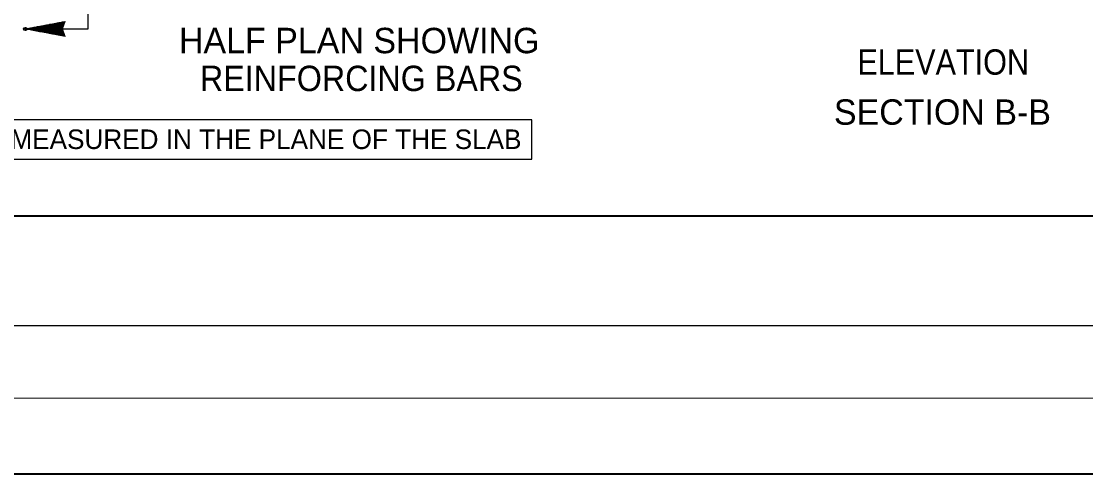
# Model space of a CAD drawing. Extents: x 927 to 1297, y 217 to 506.
# Drawn here: x 1001.6 to 1074.5, y 217.5 to 248.5 of the extents above; entities that cross this region are included whole.
import ezdxf
from ezdxf.enums import TextEntityAlignment as Align

# ---------------------------------------------------------------- set-up
doc = ezdxf.new("R2010")
doc.units = 0
doc.header["$LTSCALE"] = 0.43
doc.header["$PDMODE"] = 32
doc.header["$PDSIZE"] = 0.215
doc.layers.add('1', color=7, linetype='Continuous', lineweight=25)

msp = doc.modelspace()

# ---------------------------------------------------------------- linework, layer by layer
at = {"layer": '1'}
for p, q in [((1006.1622, 247.9776), (1006.1622, 252.0759)), ((1002.2513, 247.9776), (1006.1622, 247.9776)), ((946.7494, 227.6599), (1291.7349, 227.6599))]:
    msp.add_line(p, q, dxfattribs=at)
at = {"layer": '1', "lineweight": 13}
for p, q in [((1004.4077, 248.0177), (1002.0237, 248.0177)), ((1002.0237, 247.9374), (1002.0237, 248.0177)), ((1002.0505, 247.9374), (1002.0505, 248.0177)), ((1002.0638, 247.9374), (1002.0638, 248.0177)), ((1002.0907, 247.924), (1002.0907, 248.0312)), ((1002.1041, 247.924), (1002.1041, 248.0312)), ((1004.4077, 248.0312), (1002.1308, 248.0312)), ((1002.1308, 247.924), (1002.1308, 248.0312)), ((1002.1442, 247.9106), (1002.1442, 248.0312)), ((1002.171, 247.9106), (1002.171, 248.0445)), ((1002.1844, 247.9106), (1002.1844, 248.0445)), ((1002.2112, 247.9106), (1002.2112, 248.0445)), ((1002.2246, 247.8972), (1002.2246, 248.0579)), ((1004.4211, 248.0579), (1002.238, 248.0579)), ((1002.2513, 247.8972), (1002.2513, 248.0579)), ((1002.2647, 247.8972), (1002.2647, 248.0579)), ((1002.2916, 247.8838), (1002.2916, 248.0579)), ((1002.3049, 247.8838), (1002.3049, 248.0713)), ((1004.4211, 248.0713), (1002.3317, 248.0713)), ((1002.3317, 247.8838), (1002.3317, 248.0713)), ((1002.3451, 247.8838), (1002.3451, 248.0713)), ((1002.3719, 247.8704), (1002.3719, 248.0847)), ((1002.3853, 247.8704), (1002.3853, 248.0847)), ((1002.4121, 247.8704), (1002.4121, 248.0847)), ((1002.4255, 247.8704), (1002.4255, 248.0847)), ((1004.4345, 248.0981), (1002.4389, 248.0981)), ((1002.4522, 247.857), (1002.4522, 248.0981)), ((1002.4657, 247.857), (1002.4657, 248.0981)), ((1002.4924, 247.857), (1002.4924, 248.0981)), ((1002.5058, 247.8437), (1002.5058, 248.1115)), ((1002.5327, 247.8437), (1002.5327, 248.1115)), ((1004.4345, 248.1115), (1002.546, 248.1115)), ((1002.546, 247.8437), (1002.546, 248.1115)), ((1002.5728, 247.8437), (1002.5728, 248.1115)), ((1002.5862, 247.8302), (1002.5862, 248.1249)), ((1002.613, 247.8302), (1002.613, 248.1249)), ((1002.6264, 247.8302), (1002.6264, 248.1249)), ((1004.4479, 248.1382), (1002.6532, 248.1382)), ((1002.6532, 247.8302), (1002.6532, 248.1382)), ((1002.6666, 247.8168), (1002.6666, 248.1382)), ((1002.6933, 247.8168), (1002.6933, 248.1382)), ((1002.7067, 247.8168), (1002.7067, 248.1382)), ((1002.7335, 247.8034), (1002.7335, 248.1517)), ((1002.7469, 247.8034), (1002.7469, 248.1517)), ((1004.4479, 248.1517), (1002.7603, 248.1517)), ((1002.7737, 247.8034), (1002.7737, 248.1517)), ((1002.7871, 247.8034), (1002.7871, 248.1651)), ((1002.8139, 247.7901), (1002.8139, 248.1651)), ((1002.8272, 247.7901), (1002.8272, 248.1651)), ((1002.8541, 247.7901), (1002.8541, 248.1651)), ((1004.4612, 248.1785), (1002.8675, 248.1785)), ((1002.8675, 247.7901), (1002.8675, 248.1785)), ((1002.8942, 247.7767), (1002.8942, 248.1785)), ((1002.9077, 247.7767), (1002.9077, 248.1785)), ((1002.9344, 247.7767), (1002.9344, 248.1918)), ((1002.9478, 247.7632), (1002.9478, 248.1918)), ((1004.4612, 248.1918), (1002.9746, 248.1918)), ((1002.9746, 247.7632), (1002.9746, 248.1918)), ((1002.988, 247.7632), (1002.988, 248.1918)), ((1003.0147, 247.7632), (1003.0147, 248.2052)), ((1003.0282, 247.7499), (1003.0282, 248.2052)), ((1003.055, 247.7499), (1003.055, 248.2052)), ((1003.0683, 247.7499), (1003.0683, 248.2187)), ((1004.4747, 248.2187), (1003.0817, 248.2187)), ((1003.0952, 247.7499), (1003.0952, 248.2187)), ((1003.1086, 247.7365), (1003.1086, 248.2187)), ((1003.1353, 247.7365), (1003.1353, 248.2187)), ((1003.1487, 247.7365), (1003.1487, 248.232)), ((1003.1755, 247.7231), (1003.1755, 248.232)), ((1004.4747, 248.232), (1003.1889, 248.232)), ((1003.1889, 247.7231), (1003.1889, 248.232)), ((1003.2157, 247.7231), (1003.2157, 248.2454)), ((1003.2291, 247.7231), (1003.2291, 248.2454)), ((1003.2558, 247.7097), (1003.2558, 248.2454)), ((1003.2692, 247.7097), (1003.2692, 248.2454)), ((1004.4881, 248.2588), (1003.2961, 248.2588)), ((1003.2961, 247.7097), (1003.2961, 248.2588)), ((1003.3094, 247.6963), (1003.3094, 248.2588)), ((1003.3362, 247.6963), (1003.3362, 248.2588)), ((1003.3496, 247.6963), (1003.3496, 248.2722)), ((1003.3764, 247.6963), (1003.3764, 248.2722)), ((1003.3898, 247.6829), (1003.3898, 248.2722)), ((1004.4881, 248.2722), (1003.4032, 248.2722)), ((1003.4166, 247.6829), (1003.4166, 248.2722)), ((1003.43, 247.6829), (1003.43, 248.2856)), ((1003.4567, 247.6829), (1003.4567, 248.2856)), ((1003.4702, 247.6695), (1003.4702, 248.2856)), ((1004.5014, 248.299), (1003.4969, 248.299)), ((1003.4969, 247.6695), (1003.4969, 248.2856)), ((1003.5103, 247.6695), (1003.5103, 248.299)), ((1003.5372, 247.6561), (1003.5372, 248.299)), ((1003.5505, 247.6561), (1003.5505, 248.299)), ((1003.5773, 247.6561), (1003.5773, 248.3124)), ((1003.5907, 247.6561), (1003.5907, 248.3124)), ((1004.5014, 248.3124), (1003.6041, 248.3124)), ((1003.6175, 247.6427), (1003.6175, 248.3124)), ((1003.6309, 247.6427), (1003.6309, 248.3124)), ((1003.6577, 247.6427), (1003.6577, 248.3257)), ((1003.6711, 247.6427), (1003.6711, 248.3257)), ((1003.6978, 247.6293), (1003.6978, 248.3257)), ((1004.5148, 248.3392), (1003.7112, 248.3392)), ((1003.7112, 247.6293), (1003.7112, 248.3392)), ((1003.738, 247.6293), (1003.738, 248.3392)), ((1003.7514, 247.6159), (1003.7514, 248.3392)), ((1003.7782, 247.6159), (1003.7782, 248.3392)), ((1003.7916, 247.6159), (1003.7916, 248.3526)), ((1004.5148, 248.3526), (1003.8184, 248.3526)), ((1003.8184, 247.6159), (1003.8184, 248.3526)), ((1003.8317, 247.6026), (1003.8317, 248.3526)), ((1003.8586, 247.6026), (1003.8586, 248.366)), ((1003.872, 247.6026), (1003.872, 248.366)), ((1003.8987, 247.6026), (1003.8987, 248.366)), ((1003.9122, 247.5892), (1003.9122, 248.366)), ((1004.5282, 248.3793), (1003.9255, 248.3793)), ((1003.9389, 247.5892), (1003.9389, 248.3793)), ((1003.9523, 247.5892), (1003.9523, 248.3793)), ((1003.9791, 247.5757), (1003.9791, 248.3793)), ((1003.9925, 247.5757), (1003.9925, 248.3927)), ((1004.0192, 247.5757), (1004.0192, 248.3927)), ((1004.5282, 248.3927), (1004.0327, 248.3927)), ((1004.0327, 247.5757), (1004.0327, 248.3927)), ((1004.0595, 247.5623), (1004.0595, 248.3927)), ((1004.0728, 247.5623), (1004.0728, 248.4062)), ((1004.0997, 247.5623), (1004.0997, 248.4062)), ((1004.1131, 247.549), (1004.1131, 248.4062)), ((1004.5417, 248.4196), (1004.1398, 248.4196)), ((1004.1398, 247.549), (1004.1398, 248.4196)), ((1004.1532, 247.549), (1004.1532, 248.4196)), ((1004.18, 247.549), (1004.18, 248.4196)), ((1004.1934, 247.5356), (1004.1934, 248.4196)), ((1004.2202, 247.5356), (1004.2202, 248.4329)), ((1004.2336, 247.5356), (1004.2336, 248.4329)), ((1004.5417, 248.4329), (1004.247, 248.4329)), ((1004.2603, 247.5356), (1004.2603, 248.4329)), ((1004.2737, 247.5222), (1004.2737, 248.4463)), ((1004.3006, 247.5222), (1004.3006, 248.4463)), ((1004.3139, 247.5222), (1004.3139, 248.4463)), ((1004.3407, 247.5088), (1004.3407, 248.4463)), ((1004.555, 248.4597), (1004.3541, 248.4597)), ((1004.3541, 247.5088), (1004.3541, 248.4597)), ((1004.3809, 247.5088), (1004.3809, 248.4597)), ((1004.3943, 248.0043), (1004.3943, 248.4597)), ((1004.4211, 248.0579), (1004.4211, 248.4731)), ((1004.4345, 248.1249), (1004.4345, 248.4731)), ((1004.555, 248.4731), (1004.4612, 248.4731)), ((1004.4612, 248.1785), (1004.4612, 248.4731)), ((1004.4747, 248.232), (1004.4747, 248.4731)), ((1004.5014, 248.299), (1004.5014, 248.4865)), ((1004.5148, 248.3526), (1004.5148, 248.4865)), ((1004.5417, 248.4062), (1004.5417, 248.4865)), ((1004.5684, 248.4999), (1004.555, 248.4999)), ((1004.555, 248.4731), (1004.555, 248.4999)), ((1004.3943, 247.9776), (1001.8362, 247.9776)), ((1001.863, 247.9642), (1001.863, 247.9776)), ((1001.8897, 247.9642), (1001.8897, 247.9909)), ((1001.9032, 247.9642), (1001.9032, 247.9909)), ((1004.3943, 247.9909), (1001.9165, 247.9909)), ((1001.9299, 247.9507), (1001.9299, 247.9909)), ((1001.9433, 247.9507), (1001.9433, 248.0043)), ((1004.4077, 247.9507), (1001.9567, 247.9507)), ((1001.9701, 247.9507), (1001.9701, 248.0043)), ((1001.9835, 247.9507), (1001.9835, 248.0043)), ((1002.0102, 247.9374), (1002.0102, 248.0043)), ((1004.4077, 247.9374), (1002.0638, 247.9374)), ((1004.4211, 247.9106), (1002.171, 247.9106)), ((1004.4211, 247.8972), (1002.2782, 247.8972)), ((1004.4345, 247.8704), (1002.3853, 247.8704)), ((1004.4345, 247.857), (1002.5058, 247.857)), ((1004.4479, 247.8302), (1002.613, 247.8302)), ((1004.4479, 247.8168), (1002.7202, 247.8168)), ((1004.4612, 247.7901), (1002.8272, 247.7901)), ((1004.4612, 247.7767), (1002.9344, 247.7767)), ((1004.4747, 247.7499), (1003.055, 247.7499)), ((1004.4747, 247.7365), (1003.1621, 247.7365)), ((1004.4881, 247.7097), (1003.2692, 247.7097)), ((1004.4881, 247.6963), (1003.3764, 247.6963)), ((1004.5014, 247.6695), (1003.4836, 247.6695)), ((1004.5014, 247.6561), (1003.6041, 247.6561)), ((1004.5148, 247.6293), (1003.7112, 247.6293)), ((1004.5148, 247.6159), (1003.8184, 247.6159)), ((1004.5282, 247.5892), (1003.9255, 247.5892)), ((1004.5282, 247.5757), (1004.0327, 247.5757)), ((1004.5417, 247.549), (1004.1398, 247.549)), ((1004.5417, 247.5356), (1004.2603, 247.5356)), ((1004.555, 247.5088), (1004.3675, 247.5088)), ((1004.3943, 247.5088), (1004.3943, 247.9776)), ((1004.4211, 247.4954), (1004.4211, 247.9106)), ((1004.4345, 247.4954), (1004.4345, 247.857)), ((1004.4612, 247.4954), (1004.4612, 247.7901)), ((1004.4747, 247.4954), (1004.4747, 247.7365)), ((1004.555, 247.4954), (1004.4747, 247.4954)), ((1004.5014, 247.482), (1004.5014, 247.6695)), ((1004.5148, 247.482), (1004.5148, 247.6159)), ((1004.5417, 247.482), (1004.5417, 247.549)), ((1004.555, 247.4686), (1004.555, 247.4954)), ((931.7488, 222.6642), (1291.7349, 222.6642))]:
    msp.add_line(p, q, dxfattribs=at)
at = {"layer": '1', "lineweight": 40}
msp.add_line((961.7499, 235.1602), (1286.7258, 235.1602), dxfattribs=at)
at = {"layer": '1', "lineweight": 35}
msp.add_lwpolyline([(926.8144, 217.4915), (1297.3671, 217.4915), (1297.3671, 506.4006), (926.8144, 506.4006)], close=True, dxfattribs=at)
at = {"layer": '1', "lineweight": 13}
msp.add_lwpolyline([(1004.5684, 248.4999), (1001.8227, 247.9776), (1004.5684, 247.4686), (1004.3943, 247.9909)], close=True, dxfattribs=at)
at = {"layer": '1'}
msp.add_lwpolyline([(978.1663, 239.048), (1036.545, 239.048), (1036.545, 241.7552), (978.1663, 241.7552)], close=True, dxfattribs=at)
for p in [(1001.8227, 247.9776), (1001.8496, 247.9776)]:
    msp.add_point(p, dxfattribs=at)

# ---------------------------------------------------------------- texts
for s, height, p in [('HALF PLAN SHOWING', 1.741, (1024.7247, 246.3167)), ('SECTION B-B', 1.741, (1064.6951, 241.4148)), ('NOTE:   ALL DIMENSIONS MEASURED IN THE PLANE OF THE SLAB', 1.339, (1007.0916, 239.7505))]:
    msp.add_text(s, height=height, dxfattribs=at).set_placement(p, align=Align.CENTER)
for s, width, p in [('ELEVATION', 0.9, (1064.7465, 244.8435)), ('REINFORCING BARS', 0.95, (1024.8706, 243.7209))]:
    msp.add_text(s, height=1.741, dxfattribs=dict(at, width=width)).set_placement(p, align=Align.CENTER)

doc.saveas('drawing.dxf')
